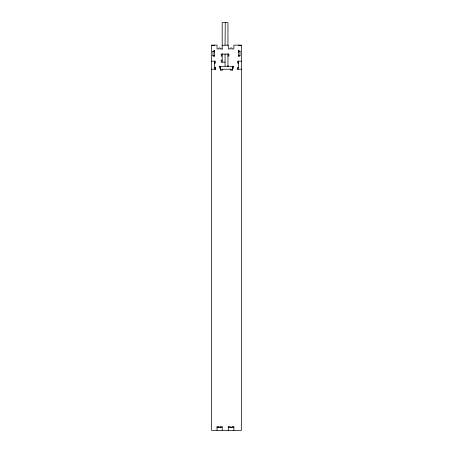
<?xml version="1.0" encoding="UTF-8"?>
<svg xmlns="http://www.w3.org/2000/svg" width="453" height="453" viewBox="0 0 453 453"><rect width="100%" height="100%" fill="white"/><g stroke="black" fill="none" stroke-linecap="round" stroke-linejoin="round"><path stroke-width="0.68" d="M220.56 70.164L220.56 66.308L220.56 70.164L222.485 70.164L222.485 69.196M222.174 45.3L228.261 45.124L228.261 48.975L230.186 48.975L230.186 48.012L231.953 48.012L231.953 48.975L233.878 48.975L233.878 45.124L241.432 45.124L241.421 430.35L211.568 430.35L211.568 45.124L217.021 45.124L217.021 48.975L218.946 48.975L218.946 48.012L220.249 48.012L220.249 48.975L222.174 48.913M222.174 60.079L221.211 60.209L221.211 62.135L225.062 62.135M225.062 66.047L225.062 54.111M227.95 65.668L227.95 66.308L227.95 53.63M232.44 70.164L232.44 66.308L232.44 70.164L230.515 70.164L230.515 69.196M220.56 69.258L232.44 69.196M225.243 22.65L225.062 45.124M211.568 45.396L214.456 45.396M238.544 45.396L241.432 45.396M212.65 51.54L214.456 51.54M238.544 51.54L240.35 51.54M212.65 55.555L214.456 55.555A0.725 0.725 0 0 1 213.731 56.28A0.725 0.725 0 0 1 213.012 55.555L213.012 51.421M222.174 56.036L221.211 56.036L221.211 54.111L228.912 54.111L228.912 56.036L227.95 56.036M211.568 61.172L215.418 61.172L215.418 63.097L214.456 63.097M241.432 61.172L237.57 61.172L237.57 63.097L238.533 63.097M219.275 66.308L233.725 66.308M214.456 67.27L215.447 67.27L215.447 69.196M238.561 67.27L237.57 67.27L237.599 69.196M220.577 68.233L219.597 68.233L219.597 66.308M232.44 68.233L233.414 68.233L233.403 66.308M211.568 69.196L215.855 69.196M237.146 69.196L241.432 69.196M217.021 427.462L222.174 427.462M228.261 427.462L233.878 427.462M238.561 50.657L238.561 52.044M238.561 61.733L238.561 63.12M238.544 45.124L238.544 45.51M238.544 50.459L238.544 56.398M238.544 61.172L238.544 69.196M233.878 430.35L233.878 426.5L231.953 426.5L231.953 427.462M230.186 427.462L230.186 426.5L228.261 426.5L228.261 430.35M227.95 45.481L227.95 22.65L222.174 22.65L222.174 49.298M222.174 53.63L222.174 62.259M222.174 430.35L222.174 426.5L220.249 426.5L220.249 427.462M218.946 427.462L218.946 426.5L217.021 426.5L217.021 430.35M215.418 67.27L215.418 69.196M214.484 50.657L214.484 52.044M214.484 61.733L214.484 63.12M214.456 45.124L214.456 45.51M214.456 50.459L214.456 56.398M214.456 61.172L214.462 69.196M238.572 51.432A0.691 0.691 0 0 1 239.937 51.432L239.988 55.555L238.544 55.555A0.725 0.725 0 0 0 239.252 56.28A0.725 0.725 0 0 0 239.977 55.555M213.052 51.432A0.691 0.691 0 0 1 214.416 51.432"/></g></svg>
